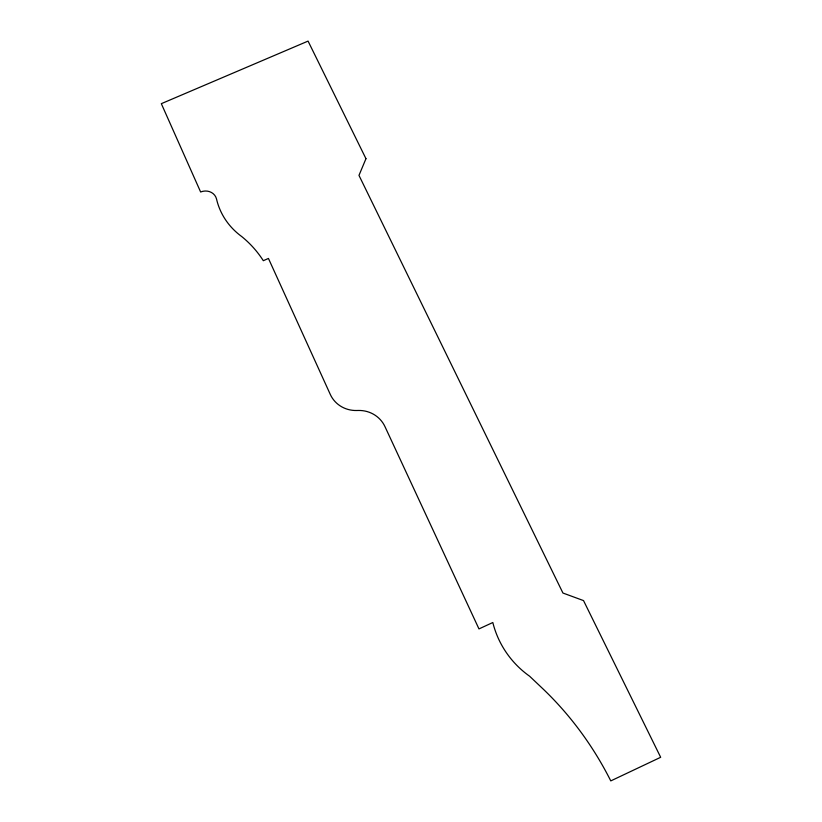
<?xml version="1.0" encoding="UTF-8"?>
<svg xmlns="http://www.w3.org/2000/svg" width="822" height="822" viewBox="0 0 822 822"><rect width="100%" height="100%" fill="white"/><g stroke="black" fill="none" stroke-linecap="round" stroke-linejoin="round"><path stroke-width="1.23" d="M365.965 158.697L358.978 175.384L562.936 593.032L583.528 600.594L660.672 757.288L610.777 780.9A341.747 316.059 -87.9 0 0 543.332 689.216L529.573 676.187A90.944 87.923 43 0 1 492.82 622.521L478.969 628.912L384.984 426.649A29.191 28.184 -18.8 0 0 358.32 410.466L356.717 410.507A28.821 27.496 -15.7 0 1 330.321 394.488L268.445 258.447L263.317 260.697A118.563 108.987 -28.2 0 0 241.699 236.531A75.716 68.688 -15.3 0 1 216.505 198.914A12.155 10.984 -20.7 0 0 200.63 191.988L161.328 103.675L308.065 41.1L365.965 158.697"/></g></svg>
